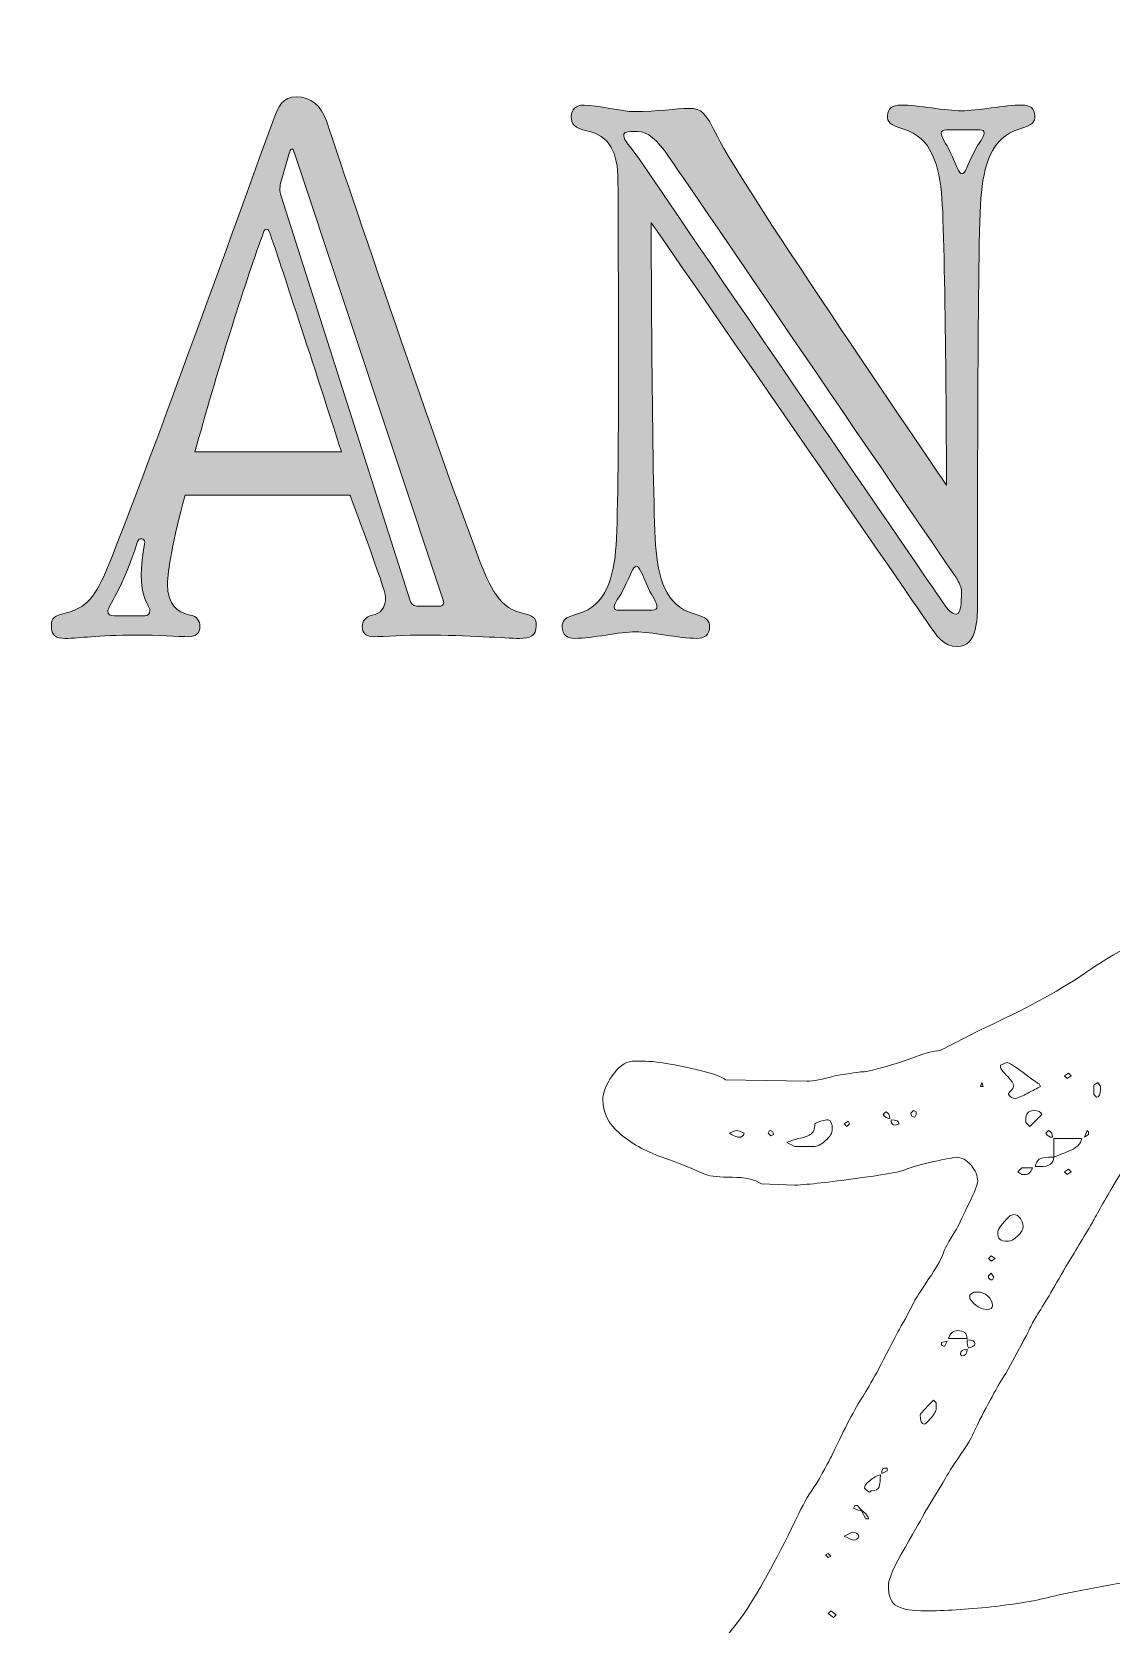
# Model space of a CAD drawing. Extents: x 68 to 882, y -1074 to 317.
# Drawn here: x 383.6 to 480.8, y -851.3 to -707.9 of the extents above; entities that cross this region are included whole.
import ezdxf

# ---------------------------------------------------------------- set-up
doc = ezdxf.new("R2010")
doc.units = 0
doc.header["$MEASUREMENT"] = 0
doc.layers.add('Layer 1', color=7, linetype='Continuous', lineweight=0)

# ---------------------------------------------------------------- blocks, each defined once
blk = doc.blocks.new('Block_2')
at = {"layer": 'Layer 1'}
for points, knots in [([(566.53, -795.47), (567.53, -796.63), (568.03, -797.69), (568.03, -798.65), (568.03, -800.18), (567.41, -801.28), (566.17, -801.96), (564.92, -802.64), (563.7, -803.12), (562.5, -803.4), (561.3, -803.68), (560.54, -803.86), (560.22, -803.94), (559.66, -804.1), (558.93, -804.32), (558.05, -804.6), (557.17, -804.88), (556.37, -805.02), (555.65, -805.02), (554.93, -805.5), (554.01, -805.94), (552.89, -806.34), (551.76, -806.75), (550.84, -807.11), (550.12, -807.43), (549.48, -807.75), (548.56, -808.17), (547.36, -808.69), (546.16, -809.21), (545.15, -809.75), (544.35, -810.31), (542.27, -811.59), (540.79, -812.67), (539.91, -813.55), (538.95, -814.52), (538.15, -815.12), (537.51, -815.36), (537.51, -815.36), (532.94, -819.92), (532.94, -819.92), (532.62, -820.73), (532.12, -821.45), (531.44, -822.09), (530.76, -822.73), (530.33, -823.13), (530.18, -823.29), (529.85, -823.61), (529.57, -824.03), (529.33, -824.55), (529.09, -825.07), (528.85, -825.49), (528.61, -825.81), (528.13, -826.61), (527.57, -827.42), (526.93, -828.22), (526.93, -828.22), (525.13, -830.74), (525.13, -830.74), (524.57, -831.62), (524.13, -832.42), (523.81, -833.14), (523.48, -833.86), (523.24, -834.34), (523.09, -834.58), (522.6, -835.79), (521.84, -837.19), (520.8, -838.79), (519.52, -840.71), (518.88, -842.24), (518.88, -843.36), (518.88, -843.76), (519.04, -844.04), (519.36, -844.2), (519.68, -844.36), (520.04, -844.46), (520.44, -844.5), (520.84, -844.54), (521.16, -844.6), (521.4, -844.68), (522.85, -845), (523.85, -845.16), (524.41, -845.16), (524.41, -845.16), (525.01, -845.16), (525.01, -845.16), (525.65, -845.16), (526.53, -845.24), (527.65, -845.4), (528.45, -845.56), (529.09, -846.16), (529.57, -847.2), (530.06, -848.24), (530.3, -849.24), (530.3, -850.21), (530.3, -851.09), (530.01, -852.05), (529.45, -853.09), (528.89, -854.13), (528.21, -854.65), (527.41, -854.65), (527.41, -854.65), (524.89, -854.77), (524.89, -854.77), (524.89, -854.77), (516.48, -854.77), (516.48, -854.77), (515.51, -854.77), (514.35, -855.15), (512.99, -855.91), (511.63, -856.68), (510.59, -857.46), (509.87, -858.26), (508.58, -859.86), (507.4, -861.7), (506.32, -863.78), (505.24, -865.87), (504.58, -867.15), (504.34, -867.63), (503.22, -870.03), (502.34, -871.8), (501.7, -872.92), (500.25, -875.4), (497.93, -879.77), (494.73, -886.02), (490.72, -893.71), (487.64, -899.32), (485.47, -902.84), (484.99, -903.56), (484.51, -904.46), (484.03, -905.54), (483.55, -906.62), (483.11, -907.53), (482.71, -908.25), (482.71, -908.25), (481.39, -910.89), (481.39, -910.89), (479.78, -914.18), (478.3, -916.82), (476.94, -918.82), (476.54, -919.38), (475.94, -919.94), (475.14, -920.5), (474.34, -921.06), (473.62, -921.35), (472.97, -921.35), (472.73, -921.35), (472.43, -921.26), (472.07, -921.1), (471.71, -920.94), (471.41, -920.82), (471.17, -920.74), (470.29, -920.5), (469.61, -920.2), (469.13, -919.84), (468.65, -919.48), (468.25, -918.9), (467.93, -918.1), (467.93, -918.1), (467.81, -916.54), (467.81, -916.54), (467.81, -915.1), (469.57, -911.33), (473.1, -905.24), (473.1, -905.24), (475.26, -901.52), (475.26, -901.52), (477.02, -897.99), (480.07, -892.22), (484.39, -884.21), (485.27, -882.61), (487.11, -879.15), (489.92, -873.82), (492.72, -868.49), (495.05, -863.83), (496.89, -859.82), (497.13, -859.34), (497.25, -858.86), (497.25, -858.38), (497.25, -857.66), (497.09, -857.02), (496.77, -856.45), (496.45, -855.9), (495.97, -855.61), (495.33, -855.61), (491.32, -855.69), (486.67, -856.26), (481.39, -857.3), (476.9, -858.1), (473.46, -858.58), (471.05, -858.74), (470.33, -858.82), (469.63, -858.94), (468.95, -859.1), (468.27, -859.26), (467.57, -859.38), (466.85, -859.46), (466.2, -859.54), (465.32, -859.86), (464.2, -860.42), (463.08, -860.98), (462.32, -861.34), (461.92, -861.5), (461.52, -861.66), (460.88, -861.94), (460, -862.34), (459.12, -862.74), (458.31, -862.98), (457.59, -863.06), (455.59, -864.11), (453.85, -865.13), (452.37, -866.13), (450.88, -867.13), (449.7, -868.27), (448.82, -869.55), (447.62, -871.32), (446.7, -872.92), (446.06, -874.36), (445.5, -875.56), (444.5, -877.28), (443.05, -879.53), (442.65, -880.17), (442.27, -880.89), (441.91, -881.69), (441.55, -882.49), (441.29, -883.05), (441.13, -883.37), (440.01, -885.78), (438.61, -888.3), (436.92, -890.94), (436.2, -892.07), (435.28, -893.83), (434.16, -896.23), (434.16, -896.23), (431.88, -900.56), (431.88, -900.56), (430.92, -902.16), (430.23, -903.36), (429.83, -904.16), (427.75, -908.17), (426.39, -910.65), (425.75, -911.61), (424.79, -913.13), (423.83, -914.98), (422.87, -917.14), (422.62, -917.62), (422.2, -918.44), (421.6, -919.6), (421, -920.76), (420.42, -921.74), (419.86, -922.55), (419.7, -922.79), (419.3, -923.55), (418.66, -924.83), (416.82, -928.68), (415.09, -931.84), (413.49, -934.32), (412.69, -935.6), (411.97, -937.05), (411.33, -938.65), (409.89, -941.53), (408.69, -943.58), (407.72, -944.78), (407.32, -945.26), (406.92, -945.56), (406.52, -945.68), (406.12, -945.8), (405.52, -945.86), (404.72, -945.86), (403.6, -945.86), (402.52, -945.6), (401.48, -945.08), (400.43, -944.56), (399.63, -943.86), (399.07, -942.98), (398.67, -942.33), (398.13, -941.63), (397.45, -940.87), (396.77, -940.11), (396.27, -939.53), (395.95, -939.13), (395.95, -939.13), (394.15, -937.09), (394.15, -937.09), (392.62, -935.24), (391.48, -933.3), (390.72, -931.26), (389.96, -929.22), (389.18, -926.47), (388.38, -923.03), (388.3, -922.71), (388.14, -922.27), (387.9, -921.71), (387.66, -921.14), (387.54, -920.62), (387.54, -920.14), (387.54, -920.14), (387.54, -909.33), (387.54, -909.33), (387.54, -908.85), (387.62, -908.41), (387.78, -908.01), (388.02, -907.45), (388.22, -906.61), (388.38, -905.48), (388.54, -904.36), (388.7, -903.56), (388.86, -903.08), (389.02, -902.6), (389.14, -902.12), (389.22, -901.64), (389.3, -901.16), (389.42, -900.68), (389.58, -900.2), (390.06, -898.59), (390.5, -897.39), (390.9, -896.59), (391.14, -895.95), (391.48, -895.13), (391.92, -894.13), (392.36, -893.13), (392.66, -892.35), (392.82, -891.78), (393.38, -891.14), (393.92, -890.34), (394.45, -889.38), (394.97, -888.42), (395.39, -887.66), (395.71, -887.1), (396.99, -885.26), (398.91, -882.73), (401.48, -879.53), (403.72, -876.72), (406.96, -873.96), (411.21, -871.24), (411.77, -870.84), (412.29, -870.44), (412.77, -870.03), (413.25, -869.63), (413.77, -869.23), (414.33, -868.83), (417.38, -866.67), (420.86, -864.75), (424.79, -863.06), (424.79, -863.06), (427.91, -861.62), (427.91, -861.62), (428.23, -861.46), (428.71, -861.3), (429.35, -861.14), (429.99, -860.98), (430.48, -860.82), (430.8, -860.66), (430.96, -860.58), (431.8, -860.18), (433.32, -859.46), (434.84, -858.74), (436, -858.42), (436.8, -858.5), (437.29, -858.18), (437.97, -857.88), (438.85, -857.6), (439.73, -857.32), (440.49, -857.02), (441.13, -856.69), (443.29, -855.57), (445.5, -853.45), (447.74, -850.33), (449.26, -848), (450.9, -845), (452.67, -841.31), (453.15, -840.27), (453.67, -839.39), (454.23, -838.67), (455.03, -837.23), (455.51, -836.35), (455.67, -836.03), (456.79, -833.62), (457.71, -831.86), (458.44, -830.74), (459.08, -829.78), (460.12, -827.85), (461.56, -824.97), (461.96, -824.33), (462.48, -823.37), (463.12, -822.09), (463.36, -821.69), (463.78, -821.05), (464.38, -820.16), (464.98, -819.28), (465.4, -818.56), (465.64, -818), (465.72, -817.6), (466.13, -816.84), (466.85, -815.72), (467.09, -815.24), (467.47, -814.46), (467.99, -813.37), (468.51, -812.29), (468.77, -811.63), (468.77, -811.39), (468.77, -810.91), (468.57, -810.43), (468.17, -809.95), (467.77, -809.47), (467.33, -809.23), (466.85, -809.23), (466.29, -809.31), (465.48, -809.47), (464.44, -809.71), (463.4, -809.95), (462.6, -810.19), (462.04, -810.43), (461.56, -810.59), (460.14, -810.83), (457.77, -811.15), (455.41, -811.47), (453.59, -811.67), (452.31, -811.75), (452.31, -811.75), (449.3, -811.63), (449.3, -811.63), (448.66, -811.23), (447.78, -811.03), (446.66, -811.03), (445.54, -811.03), (444.74, -810.95), (444.26, -810.79), (444.26, -810.79), (443.41, -810.43), (443.41, -810.43), (442.93, -810.19), (441.91, -809.79), (440.35, -809.23), (438.79, -808.67), (437.5, -807.95), (436.5, -807.07), (435.5, -806.19), (435, -805.18), (435, -804.06), (435, -803.42), (435.28, -802.7), (435.84, -801.9), (436.4, -801.1), (437, -800.66), (437.65, -800.58), (437.65, -800.58), (438.85, -800.58), (438.85, -800.58), (439.57, -800.58), (440.87, -800.78), (442.75, -801.18), (444.63, -801.58), (445.74, -801.94), (446.06, -802.26), (446.06, -802.26), (453.39, -802.38), (453.39, -802.38), (453.95, -802.38), (454.79, -802.22), (455.91, -801.9), (457.35, -801.66), (458.15, -801.54), (458.31, -801.54), (458.87, -801.54), (460.24, -801.18), (462.4, -800.46), (463.84, -799.9), (464.84, -799.62), (465.4, -799.62), (465.4, -799.62), (468.89, -797.81), (468.89, -797.81), (472.25, -796.29), (475.26, -794.69), (477.9, -793.01), (478.46, -792.61), (479.18, -792.13), (480.07, -791.56), (480.95, -791), (481.67, -790.6), (482.23, -790.36), (482.63, -790.28), (483.27, -790.24), (484.15, -790.24), (485.03, -790.24), (485.67, -790.28), (486.07, -790.36), (486.95, -790.6), (487.74, -791.26), (488.42, -792.35), (489.1, -793.43), (489.44, -794.45), (489.44, -795.41), (489.44, -796.13), (488.82, -797.71), (487.58, -800.16), (486.33, -802.6), (485.39, -804.22), (484.75, -805.02), (484.59, -805.18), (484.43, -805.42), (484.27, -805.74), (483.47, -807.51), (482.43, -809.43), (481.15, -811.51), (480.19, -813.12), (479.5, -814.32), (479.1, -815.12), (478.7, -815.76), (478.3, -816.42), (477.9, -817.1), (477.5, -817.78), (477.1, -818.44), (476.7, -819.08), (475.58, -821.09), (474.7, -822.57), (474.06, -823.53), (473.82, -823.93), (473.59, -824.35), (473.4, -824.79), (473.19, -825.23), (472.97, -825.65), (472.73, -826.05), (472.73, -826.05), (471.29, -828.7), (471.29, -828.7), (470.57, -829.82), (469.65, -831.5), (468.53, -833.74), (468.29, -834.39), (467.77, -835.27), (466.97, -836.39), (466.32, -837.35), (465.89, -838.07), (465.64, -838.55), (465.64, -838.55), (463.96, -841.31), (463.96, -841.31), (463.8, -841.63), (463.22, -842.66), (462.22, -844.38), (461.22, -846.1), (460.72, -847.24), (460.72, -847.8), (460.72, -848.76), (460.98, -849.39), (461.5, -849.67), (462.02, -849.95), (462.88, -850.09), (464.08, -850.09), (465.77, -850.09), (467.73, -849.97), (469.97, -849.73), (472.21, -849.48), (474.1, -849.17), (475.62, -848.76), (481.95, -847.32), (489.44, -846.4), (498.09, -846), (498.57, -845.92), (499.07, -845.84), (499.59, -845.76), (500.11, -845.68), (500.61, -845.56), (501.09, -845.4), (502.86, -845.16), (504.2, -844.82), (505.12, -844.38), (506.04, -843.94), (506.9, -843), (507.7, -841.55), (508.1, -840.75), (508.38, -840.09), (508.54, -839.57), (508.7, -839.05), (509.1, -838.35), (509.75, -837.47), (510.15, -836.91), (510.53, -836.27), (510.89, -835.55), (511.25, -834.82), (511.59, -834.26), (511.91, -833.86), (512.47, -833.22), (512.95, -832.42), (513.35, -831.46), (514.15, -830.02), (514.63, -829.22), (514.79, -829.06), (515.67, -827.94), (516.64, -826.37), (517.68, -824.37), (518.16, -823.41), (519.24, -821.81), (520.92, -819.56), (522.6, -817.32), (523.85, -815.8), (524.65, -815), (524.65, -815), (531.98, -807.67), (531.98, -807.67), (534.7, -804.94), (538.65, -802.28), (543.81, -799.68), (548.98, -797.07), (553.57, -795.33), (557.57, -794.45), (557.97, -794.37), (558.39, -794.23), (558.83, -794.03), (559.27, -793.83), (559.66, -793.73), (559.98, -793.73), (559.98, -793.73), (563.58, -793.73), (563.58, -793.73), (564.54, -793.73), (565.52, -794.31), (566.53, -795.47)], [0, 0, 0, 0, 1, 1, 1, 2, 2, 2, 3, 3, 3, 4, 4, 4, 5, 5, 5, 6, 6, 6, 7, 7, 7, 8, 8, 8, 9, 9, 9, 10, 10, 10, 11, 11, 11, 12, 12, 12, 13, 13, 13, 14, 14, 14, 15, 15, 15, 16, 16, 16, 17, 17, 17, 18, 18, 18, 19, 19, 19, 20, 20, 20, 21, 21, 21, 22, 22, 22, 23, 23, 23, 24, 24, 24, 25, 25, 25, 26, 26, 26, 27, 27, 27, 28, 28, 28, 29, 29, 29, 30, 30, 30, 31, 31, 31, 32, 32, 32, 33, 33, 33, 34, 34, 34, 35, 35, 35, 36, 36, 36, 37, 37, 37, 38, 38, 38, 39, 39, 39, 40, 40, 40, 41, 41, 41, 42, 42, 42, 43, 43, 43, 44, 44, 44, 45, 45, 45, 46, 46, 46, 47, 47, 47, 48, 48, 48, 49, 49, 49, 50, 50, 50, 51, 51, 51, 52, 52, 52, 53, 53, 53, 54, 54, 54, 55, 55, 55, 56, 56, 56, 57, 57, 57, 58, 58, 58, 59, 59, 59, 60, 60, 60, 61, 61, 61, 62, 62, 62, 63, 63, 63, 64, 64, 64, 65, 65, 65, 66, 66, 66, 67, 67, 67, 68, 68, 68, 69, 69, 69, 70, 70, 70, 71, 71, 71, 72, 72, 72, 73, 73, 73, 74, 74, 74, 75, 75, 75, 76, 76, 76, 77, 77, 77, 78, 78, 78, 79, 79, 79, 80, 80, 80, 81, 81, 81, 82, 82, 82, 83, 83, 83, 84, 84, 84, 85, 85, 85, 86, 86, 86, 87, 87, 87, 88, 88, 88, 89, 89, 89, 90, 90, 90, 91, 91, 91, 92, 92, 92, 93, 93, 93, 94, 94, 94, 95, 95, 95, 96, 96, 96, 97, 97, 97, 98, 98, 98, 99, 99, 99, 100, 100, 100, 101, 101, 101, 102, 102, 102, 103, 103, 103, 104, 104, 104, 105, 105, 105, 106, 106, 106, 107, 107, 107, 108, 108, 108, 109, 109, 109, 110, 110, 110, 111, 111, 111, 112, 112, 112, 113, 113, 113, 114, 114, 114, 115, 115, 115, 116, 116, 116, 117, 117, 117, 118, 118, 118, 119, 119, 119, 120, 120, 120, 121, 121, 121, 122, 122, 122, 123, 123, 123, 124, 124, 124, 125, 125, 125, 126, 126, 126, 127, 127, 127, 128, 128, 128, 129, 129, 129, 130, 130, 130, 131, 131, 131, 132, 132, 132, 133, 133, 133, 134, 134, 134, 135, 135, 135, 136, 136, 136, 137, 137, 137, 138, 138, 138, 139, 139, 139, 140, 140, 140, 141, 141, 141, 142, 142, 142, 143, 143, 143, 144, 144, 144, 145, 145, 145, 146, 146, 146, 147, 147, 147, 148, 148, 148, 149, 149, 149, 150, 150, 150, 151, 151, 151, 152, 152, 152, 153, 153, 153, 154, 154, 154, 155, 155, 155, 156, 156, 156, 157, 157, 157, 158, 158, 158, 159, 159, 159, 160, 160, 160, 161, 161, 161, 162, 162, 162, 163, 163, 163, 164, 164, 164, 165, 165, 165, 166, 166, 166, 167, 167, 167, 168, 168, 168, 169, 169, 169, 170, 170, 170, 171, 171, 171, 172, 172, 172, 173, 173, 173, 174, 174, 174, 175, 175, 175, 176, 176, 176, 177, 177, 177, 178, 178, 178, 179, 179, 179, 180, 180, 180, 181, 181, 181, 182, 182, 182, 183, 183, 183, 184, 184, 184, 185, 185, 185, 186, 186, 186, 187, 187, 187, 188, 188, 188, 189, 189, 189, 190, 190, 190, 191, 191, 191, 192, 192, 192, 193, 193, 193, 194, 194, 194, 195, 195, 195, 196, 196, 196, 197, 197, 197, 198, 198, 198, 199, 199, 199, 200, 200, 200, 201, 201, 201, 202, 202, 202, 203, 203, 203, 204, 204, 204, 205, 205, 205, 206, 206, 206, 206]), ([(470.81, -801.18), (470.89, -801.34), (471.11, -801.6), (471.47, -801.96), (471.83, -802.32), (472.01, -802.58), (472.01, -802.74), (472.01, -802.9), (471.93, -803.06), (471.77, -803.22), (471.61, -803.38), (471.53, -803.5), (471.53, -803.58), (471.69, -803.82), (471.89, -803.94), (472.13, -803.94), (472.45, -803.86), (472.83, -803.7), (473.28, -803.46), (473.72, -803.22), (474.1, -803.02), (474.42, -802.86), (474.42, -802.86), (474.3, -802.62), (474.3, -802.62), (474.14, -802.54), (473.65, -802.2), (472.85, -801.6), (472.05, -801), (471.57, -800.7), (471.41, -800.7), (471.33, -800.7), (471.13, -800.78), (470.81, -800.94), (470.81, -800.94), (470.81, -801.18), (470.81, -801.18)], [0, 0, 0, 0, 1, 1, 1, 2, 2, 2, 3, 3, 3, 4, 4, 4, 5, 5, 5, 6, 6, 6, 7, 7, 7, 8, 8, 8, 9, 9, 9, 10, 10, 10, 11, 11, 11, 12, 12, 12, 12]), ([(476.58, -801.9), (476.58, -801.9), (476.82, -802.14), (476.82, -802.14), (476.82, -802.14), (477.18, -801.9), (477.18, -801.9), (477.18, -801.9), (476.94, -801.66), (476.94, -801.66), (476.94, -801.66), (476.58, -801.9), (476.58, -801.9)], [0, 0, 0, 0, 1, 1, 1, 2, 2, 2, 3, 3, 3, 4, 4, 4, 4]), ([(469.01, -802.86), (469.01, -802.86), (469.25, -802.86), (469.25, -802.86), (469.25, -802.86), (469.13, -802.5), (469.13, -802.5), (469.13, -802.5), (469.01, -802.86), (469.01, -802.86)], [0, 0, 0, 0, 1, 1, 1, 2, 2, 2, 3, 3, 3, 3]), ([(479.22, -803.58), (479.22, -803.58), (479.46, -803.82), (479.46, -803.82), (479.7, -803.82), (479.82, -803.58), (479.82, -803.1), (479.82, -803.1), (479.82, -802.86), (479.82, -802.86), (479.82, -802.86), (479.58, -802.5), (479.58, -802.5), (479.58, -802.5), (479.22, -802.74), (479.22, -802.74), (479.22, -802.74), (479.22, -803.58), (479.22, -803.58)], [0, 0, 0, 0, 1, 1, 1, 2, 2, 2, 3, 3, 3, 4, 4, 4, 5, 5, 5, 6, 6, 6, 6]), ([(455.07, -807.73), (455.47, -807.37), (455.67, -807.03), (455.67, -806.71), (455.67, -806.22), (455.55, -805.94), (455.31, -805.86), (455.15, -805.86), (454.93, -805.91), (454.65, -805.98), (454.37, -806.06), (454.19, -806.15), (454.11, -806.22), (454.11, -806.71), (453.97, -807.03), (453.69, -807.19), (453.41, -807.35), (453.07, -807.47), (452.67, -807.55), (452.27, -807.63), (451.9, -807.75), (451.59, -807.91), (451.59, -807.91), (452.31, -808.27), (452.31, -808.27), (452.31, -808.27), (453.99, -808.27), (453.99, -808.27), (454.31, -808.27), (454.67, -808.09), (455.07, -807.73)], [0, 0, 0, 0, 1, 1, 1, 2, 2, 2, 3, 3, 3, 4, 4, 4, 5, 5, 5, 6, 6, 6, 7, 7, 7, 8, 8, 8, 9, 9, 9, 10, 10, 10, 10]), ([(457.23, -806.22), (457.23, -806.22), (457.11, -805.98), (457.11, -805.98), (457.11, -805.98), (456.75, -806.22), (456.75, -806.22), (456.75, -806.22), (456.99, -806.46), (456.99, -806.46), (456.99, -806.46), (457.23, -806.22), (457.23, -806.22)], [0, 0, 0, 0, 1, 1, 1, 2, 2, 2, 3, 3, 3, 4, 4, 4, 4]), ([(460.84, -805.74), (460.84, -805.42), (460.72, -805.22), (460.48, -805.14), (460.48, -805.14), (460.24, -805.38), (460.24, -805.38), (460.4, -805.62), (460.6, -805.74), (460.84, -805.74)], [0, 0, 0, 0, 1, 1, 1, 2, 2, 2, 3, 3, 3, 3]), ([(461.68, -806.22), (461.68, -805.98), (461.44, -805.86), (460.96, -805.86), (460.96, -806.19), (461.08, -806.34), (461.32, -806.34), (461.32, -806.34), (461.68, -806.22), (461.68, -806.22)], [0, 0, 0, 0, 1, 1, 1, 2, 2, 2, 3, 3, 3, 3]), ([(463.24, -805.14), (463.24, -805.14), (463, -805.02), (463, -805.02), (463, -805.02), (462.76, -805.26), (462.76, -805.26), (462.76, -805.5), (462.88, -805.62), (463.12, -805.62), (463.12, -805.62), (463.24, -805.38), (463.24, -805.38), (463.24, -805.38), (463.24, -805.14), (463.24, -805.14)], [0, 0, 0, 0, 1, 1, 1, 2, 2, 2, 3, 3, 3, 4, 4, 4, 5, 5, 5, 5]), ([(474.54, -805.38), (474.46, -805.14), (474.22, -805.02), (473.82, -805.02), (473.34, -805.02), (473.1, -805.3), (473.1, -805.86), (473.1, -805.86), (473.1, -806.1), (473.1, -806.1), (473.1, -806.1), (473.46, -806.46), (473.46, -806.46), (473.46, -806.46), (474.54, -805.38), (474.54, -805.38)], [0, 0, 0, 0, 1, 1, 1, 2, 2, 2, 3, 3, 3, 4, 4, 4, 5, 5, 5, 5]), ([(447.74, -807.07), (447.42, -806.91), (447.18, -806.83), (447.02, -806.83), (446.94, -806.83), (446.74, -806.91), (446.42, -807.07), (446.5, -807.15), (446.64, -807.23), (446.84, -807.31), (447.04, -807.39), (447.18, -807.43), (447.26, -807.43), (447.5, -807.43), (447.66, -807.31), (447.74, -807.07)], [0, 0, 0, 0, 1, 1, 1, 2, 2, 2, 3, 3, 3, 4, 4, 4, 5, 5, 5, 5]), ([(450.38, -807.19), (450.38, -806.95), (450.26, -806.83), (450.02, -806.83), (450.02, -806.83), (449.9, -807.07), (449.9, -807.07), (449.9, -807.07), (450.14, -807.31), (450.14, -807.31), (450.14, -807.31), (450.38, -807.19), (450.38, -807.19)], [0, 0, 0, 0, 1, 1, 1, 2, 2, 2, 3, 3, 3, 4, 4, 4, 4]), ([(474.9, -807.07), (475.06, -807.31), (475.26, -807.43), (475.5, -807.43), (475.5, -807.11), (475.38, -806.91), (475.14, -806.83), (475.14, -806.83), (474.9, -807.07), (474.9, -807.07)], [0, 0, 0, 0, 1, 1, 1, 2, 2, 2, 3, 3, 3, 3]), ([(478.62, -806.83), (478.62, -806.83), (478.38, -807.43), (478.38, -807.43), (478.38, -807.43), (478.74, -807.19), (478.74, -807.19), (478.74, -807.19), (478.74, -806.95), (478.74, -806.95), (478.74, -806.95), (478.62, -806.83), (478.62, -806.83)], [0, 0, 0, 0, 1, 1, 1, 2, 2, 2, 3, 3, 3, 4, 4, 4, 4]), ([(475.62, -807.55), (475.62, -807.55), (475.62, -809.23), (475.62, -809.23), (475.62, -809.23), (475.14, -809.23), (475.14, -809.23), (474.74, -809.23), (474.46, -809.29), (474.3, -809.41), (474.14, -809.53), (474.02, -809.75), (473.94, -810.07), (473.94, -810.07), (474.42, -810.07), (474.42, -810.07), (475.22, -810.07), (475.62, -809.79), (475.62, -809.23), (475.78, -809.15), (476.22, -808.97), (476.94, -808.69), (477.66, -808.41), (478.06, -808.03), (478.14, -807.55), (478.14, -807.55), (475.62, -807.55), (475.62, -807.55)], [0, 0, 0, 0, 1, 1, 1, 2, 2, 2, 3, 3, 3, 4, 4, 4, 5, 5, 5, 6, 6, 6, 7, 7, 7, 8, 8, 8, 9, 9, 9, 9]), ([(473.7, -810.19), (473.7, -810.19), (472.73, -810.19), (472.73, -810.19), (472.73, -810.19), (472.37, -810.55), (472.37, -810.55), (472.37, -810.55), (472.73, -810.79), (472.73, -810.79), (472.73, -810.79), (473.1, -810.79), (473.1, -810.79), (473.34, -810.79), (473.53, -810.59), (473.7, -810.19)], [0, 0, 0, 0, 1, 1, 1, 2, 2, 2, 3, 3, 3, 4, 4, 4, 5, 5, 5, 5]), ([(477.18, -810.55), (477.18, -810.55), (476.94, -810.31), (476.94, -810.31), (476.94, -810.31), (476.58, -810.55), (476.58, -810.55), (476.58, -810.55), (476.82, -810.79), (476.82, -810.79), (476.82, -810.79), (477.18, -810.55), (477.18, -810.55)], [0, 0, 0, 0, 1, 1, 1, 2, 2, 2, 3, 3, 3, 4, 4, 4, 4]), ([(470.57, -815.96), (470.57, -816.28), (470.63, -816.5), (470.75, -816.62), (470.87, -816.74), (471.13, -816.8), (471.53, -816.8), (471.77, -816.8), (472.05, -816.64), (472.37, -816.32), (472.69, -816), (472.85, -815.72), (472.85, -815.48), (472.85, -815.24), (472.77, -815), (472.61, -814.76), (472.45, -814.52), (472.25, -814.4), (472.01, -814.4), (472.01, -814.4), (471.65, -814.52), (471.65, -814.52), (470.93, -815.24), (470.57, -815.72), (470.57, -815.96)], [0, 0, 0, 0, 1, 1, 1, 2, 2, 2, 3, 3, 3, 4, 4, 4, 5, 5, 5, 6, 6, 6, 7, 7, 7, 8, 8, 8, 8]), ([(469.73, -818.36), (469.73, -818.36), (469.97, -818.6), (469.97, -818.6), (469.97, -818.6), (470.33, -818.36), (470.33, -818.36), (470.33, -818.36), (469.97, -818.12), (469.97, -818.12), (469.97, -818.12), (469.73, -818.36), (469.73, -818.36)], [0, 0, 0, 0, 1, 1, 1, 2, 2, 2, 3, 3, 3, 4, 4, 4, 4]), ([(469.73, -819.92), (469.73, -820.16), (469.85, -820.28), (470.09, -820.28), (470.09, -820.28), (470.21, -820.04), (470.21, -820.04), (470.21, -820.04), (469.97, -819.68), (469.97, -819.68), (469.97, -819.68), (469.73, -819.92), (469.73, -819.92)], [0, 0, 0, 0, 1, 1, 1, 2, 2, 2, 3, 3, 3, 4, 4, 4, 4]), ([(468.05, -821.97), (468.53, -822.61), (469.05, -822.93), (469.61, -822.93), (469.93, -822.93), (470.09, -822.81), (470.09, -822.57), (470.09, -822.25), (469.95, -821.97), (469.67, -821.73), (469.39, -821.49), (469.09, -821.37), (468.77, -821.37), (468.77, -821.37), (468.41, -821.37), (468.41, -821.37), (468.41, -821.37), (468.05, -821.61), (468.05, -821.61), (468.05, -821.61), (468.05, -821.97), (468.05, -821.97)], [0, 0, 0, 0, 1, 1, 1, 2, 2, 2, 3, 3, 3, 4, 4, 4, 5, 5, 5, 6, 6, 6, 7, 7, 7, 7]), ([(465.52, -826.17), (465.52, -826.17), (465.77, -826.29), (465.77, -826.29), (465.77, -826.29), (466.01, -825.81), (466.01, -825.81), (466.01, -825.81), (465.52, -825.93), (465.52, -825.93), (465.52, -825.93), (465.52, -826.17), (465.52, -826.17)], [0, 0, 0, 0, 1, 1, 1, 2, 2, 2, 3, 3, 3, 4, 4, 4, 4]), ([(466.13, -825.57), (466.13, -825.57), (467.81, -825.57), (467.81, -825.57), (467.81, -825.09), (467.53, -824.85), (466.97, -824.85), (466.57, -824.85), (466.29, -825.09), (466.13, -825.57)], [0, 0, 0, 0, 1, 1, 1, 2, 2, 2, 3, 3, 3, 3]), ([(468.29, -826.29), (468.45, -826.21), (468.53, -826.13), (468.53, -826.05), (468.53, -825.81), (468.29, -825.69), (467.81, -825.69), (467.81, -826.01), (467.85, -826.25), (467.93, -826.41), (468.01, -826.41), (468.13, -826.37), (468.29, -826.29)], [0, 0, 0, 0, 1, 1, 1, 2, 2, 2, 3, 3, 3, 4, 4, 4, 4]), ([(467.81, -826.53), (467.41, -826.53), (467.21, -826.69), (467.21, -827.01), (467.21, -827.01), (467.33, -827.13), (467.33, -827.13), (467.65, -827.13), (467.81, -826.93), (467.81, -826.53)], [0, 0, 0, 0, 1, 1, 1, 2, 2, 2, 3, 3, 3, 3]), ([(463.6, -832.42), (463.6, -832.98), (463.72, -833.26), (463.96, -833.26), (464.04, -833.26), (464.22, -833.1), (464.5, -832.78), (464.78, -832.46), (464.96, -832.18), (465.04, -831.94), (465.04, -831.94), (465.04, -831.34), (465.04, -831.34), (465.04, -831.34), (464.8, -831.1), (464.8, -831.1), (464, -831.9), (463.6, -832.34), (463.6, -832.42)], [0, 0, 0, 0, 1, 1, 1, 2, 2, 2, 3, 3, 3, 4, 4, 4, 5, 5, 5, 6, 6, 6, 6]), ([(460.12, -837.71), (460.12, -837.71), (460.6, -837.47), (460.6, -837.47), (460.6, -837.47), (460.6, -837.23), (460.6, -837.23), (460.6, -837.23), (460.36, -837.23), (460.36, -837.23), (460.2, -837.23), (460.12, -837.39), (460.12, -837.71)], [0, 0, 0, 0, 1, 1, 1, 2, 2, 2, 3, 3, 3, 4, 4, 4, 4]), ([(459.04, -838.37), (458.71, -838.65), (458.56, -838.87), (458.56, -839.03), (458.8, -839.27), (458.96, -839.39), (459.04, -839.39), (459.04, -839.39), (459.16, -839.27), (459.16, -839.27), (459.56, -839.27), (459.8, -839.15), (459.88, -838.91), (459.96, -838.67), (460, -838.31), (460, -837.83), (459.68, -837.91), (459.36, -838.09), (459.04, -838.37)], [0, 0, 0, 0, 1, 1, 1, 2, 2, 2, 3, 3, 3, 4, 4, 4, 5, 5, 5, 6, 6, 6, 6]), ([(457.59, -840.83), (457.91, -840.99), (458.15, -841.07), (458.31, -841.07), (458.31, -841.07), (458.68, -841.79), (458.68, -841.79), (458.68, -841.79), (458.92, -841.79), (458.92, -841.79), (458.92, -841.63), (458.78, -841.43), (458.5, -841.19), (458.21, -840.95), (458.03, -840.75), (457.95, -840.59), (457.95, -840.59), (457.71, -840.59), (457.71, -840.59), (457.71, -840.59), (457.59, -840.83), (457.59, -840.83)], [0, 0, 0, 0, 1, 1, 1, 2, 2, 2, 3, 3, 3, 4, 4, 4, 5, 5, 5, 6, 6, 6, 7, 7, 7, 7]), ([(456.75, -843.36), (457.23, -843.6), (457.51, -843.72), (457.59, -843.72), (457.83, -843.72), (457.99, -843.6), (458.07, -843.36), (457.99, -843.12), (457.79, -843), (457.47, -843), (457.47, -843), (456.75, -843.36), (456.75, -843.36)], [0, 0, 0, 0, 1, 1, 1, 2, 2, 2, 3, 3, 3, 4, 4, 4, 4]), ([(455.07, -845.04), (455.07, -845.04), (455.31, -845.28), (455.31, -845.28), (455.31, -845.28), (455.55, -845.16), (455.55, -845.16), (455.55, -845.16), (455.31, -844.92), (455.31, -844.92), (455.31, -844.92), (455.07, -845.04), (455.07, -845.04)], [0, 0, 0, 0, 1, 1, 1, 2, 2, 2, 3, 3, 3, 4, 4, 4, 4]), ([(455.55, -850.09), (455.55, -850.09), (455.31, -850.33), (455.31, -850.33), (455.31, -850.33), (455.79, -850.69), (455.79, -850.69), (455.79, -850.69), (456.03, -850.45), (456.03, -850.45), (456.03, -850.45), (455.55, -850.09), (455.55, -850.09)], [0, 0, 0, 0, 1, 1, 1, 2, 2, 2, 3, 3, 3, 4, 4, 4, 4])]:
    blk.add_open_spline(points, degree=3, knots=knots, dxfattribs=at)
blk = doc.blocks.new('Block_1')
at = {"layer": 'Layer 1'}
blk.add_blockref('Block_2', (0, 0), dxfattribs=at)
blk = doc.blocks.new('Block_8')
at = {"layer": 'Layer 1', "true_color": 0x000000, "transparency": 33554687}
h = blk.add_hatch(color=18, dxfattribs=at)
h.dxf.hatch_style = 2
edge = h.paths.add_edge_path()
edge.add_spline(control_points=[(420.41, -759.58), (420.59, -759.58), (420.76, -759.35), (420.65, -759.13), (420.65, -759.13), (407.2, -718.7), (407.2, -718.7), (407.2, -718.7), (407.14, -718.4), (407.03, -718.4), (406.85, -718.4), (406.79, -718.7), (406.79, -718.7), (406.79, -718.7), (406.03, -721.31), (406.03, -721.31), (405.91, -721.83), (405.86, -722.13), (406.03, -722.65), (406.03, -722.65), (417.67, -759.2), (417.67, -759.2), (417.67, -759.2), (417.84, -759.58), (418.25, -759.58), (418.25, -759.58), (420.41, -759.58), (420.41, -759.58)], knot_values=[0, 0, 0, 0, 1, 1, 1, 2, 2, 2, 3, 3, 3, 4, 4, 4, 5, 5, 5, 6, 6, 6, 7, 7, 7, 8, 8, 8, 9, 9, 9, 9], degree=3, periodic=0)
edge = h.paths.add_edge_path()
edge.add_spline(control_points=[(398.26, -745.7), (398.26, -745.7), (411.47, -745.7), (411.47, -745.7), (408.72, -737.12), (405.51, -727.35), (405.1, -726.23), (404.98, -725.79), (404.92, -725.64), (404.69, -725.64), (404.51, -725.64), (404.45, -725.86), (404.34, -726.23), (402.7, -730.63), (400.19, -738.77), (398.26, -745.7)], knot_values=[0, 0, 0, 0, 1, 1, 1, 2, 2, 2, 3, 3, 3, 4, 4, 4, 5, 5, 5, 5], degree=3, periodic=0)
edge = h.paths.add_edge_path()
edge.add_spline(control_points=[(393.11, -753.76), (391.71, -758.09), (390.42, -759.65), (390.42, -760.03), (390.42, -760.32), (390.6, -760.47), (391.01, -760.47), (391.01, -760.47), (393.75, -760.47), (393.75, -760.47), (393.99, -760.47), (394.22, -760.32), (394.22, -759.95), (394.22, -759.43), (392.82, -758.68), (393.75, -753.83), (393.75, -753.46), (393.23, -753.39), (393.11, -753.76)], knot_values=[0, 0, 0, 0, 1, 1, 1, 2, 2, 2, 3, 3, 3, 4, 4, 4, 5, 5, 5, 6, 6, 6, 6], degree=3, periodic=0)
edge = h.paths.add_edge_path()
edge.add_spline(control_points=[(410.12, -715.86), (411.12, -719), (419.83, -744.73), (423.63, -754.73), (424.62, -757.41), (425.5, -759.65), (427.55, -760.17), (428.83, -760.47), (429.01, -760.62), (429.01, -761.37), (429.01, -762.26), (428.48, -762.49), (427.49, -762.49), (426.26, -762.49), (422.87, -762.19), (418.95, -762.19), (417.26, -762.19), (415.33, -762.34), (414.33, -762.34), (413.63, -762.34), (413.34, -761.96), (413.34, -761.44), (413.34, -760.92), (413.63, -760.55), (414.22, -760.4), (414.98, -760.25), (415.44, -759.8), (415.44, -758.76), (415.44, -758.09), (412.23, -749.58), (412.23, -749.58), (412.23, -749.58), (397.38, -749.58), (397.38, -749.58), (396.27, -753.68), (395.8, -756.37), (395.8, -757.64), (395.8, -759.35), (396.62, -760.17), (397.85, -760.4), (398.43, -760.47), (398.72, -760.92), (398.72, -761.44), (398.72, -761.96), (398.37, -762.34), (397.73, -762.34), (396.74, -762.34), (394.81, -762.19), (393.11, -762.19), (389.19, -762.19), (388.08, -762.49), (386.56, -762.49), (385.8, -762.49), (385.34, -762.26), (385.34, -761.37), (385.34, -760.62), (385.51, -760.47), (386.8, -760.17), (388.78, -759.65), (389.54, -758.23), (390.6, -755.62), (392.64, -750.63), (398.66, -734.29), (405.27, -715.94), (405.8, -714.52), (406.15, -713.7), (407.43, -713.7), (408.66, -713.7), (409.66, -714.52), (410.12, -715.86)], knot_values=[0, 0, 0, 0, 1, 1, 1, 2, 2, 2, 3, 3, 3, 4, 4, 4, 5, 5, 5, 6, 6, 6, 7, 7, 7, 8, 8, 8, 9, 9, 9, 10, 10, 10, 11, 11, 11, 12, 12, 12, 13, 13, 13, 14, 14, 14, 15, 15, 15, 16, 16, 16, 17, 17, 17, 18, 18, 18, 19, 19, 19, 20, 20, 20, 21, 21, 21, 22, 22, 22, 23, 23, 23, 23], degree=3, periodic=0)
h = blk.add_hatch(color=18, dxfattribs=at)
h.dxf.hatch_style = 2
edge = h.paths.add_edge_path()
edge.add_spline(control_points=[(466.25, -718.62), (466.95, -720.04), (467.07, -720.64), (467.36, -720.64), (467.65, -720.64), (467.83, -719.89), (468.47, -718.62), (468.82, -717.88), (469.35, -717.36), (469.35, -716.98), (469.35, -716.76), (469.23, -716.69), (468.94, -716.69), (468.94, -716.69), (465.96, -716.69), (465.96, -716.69), (465.61, -716.69), (465.49, -716.83), (465.49, -716.98), (465.49, -717.36), (465.96, -717.95), (466.25, -718.62)], knot_values=[0, 0, 0, 0, 1, 1, 1, 2, 2, 2, 3, 3, 3, 4, 4, 4, 5, 5, 5, 6, 6, 6, 7, 7, 7, 7], degree=3, periodic=0)
edge = h.paths.add_edge_path()
edge.add_spline(control_points=[(438.13, -719.07), (439.59, -721.31), (464.32, -757.34), (465.14, -758.53), (465.9, -759.65), (466.31, -760.32), (466.83, -760.32), (467.36, -760.32), (467.3, -758.53), (467.3, -758.16), (467.3, -757.79), (466.89, -757.12), (466.89, -757.12), (466.89, -757.12), (441.81, -720.34), (440.93, -719.07), (439.88, -717.58), (439.06, -716.83), (438.13, -716.83), (437.13, -716.83), (436.9, -716.83), (436.9, -717.21), (436.9, -717.58), (437.48, -718.25), (438.13, -719.07)], knot_values=[0, 0, 0, 0, 1, 1, 1, 2, 2, 2, 3, 3, 3, 4, 4, 4, 5, 5, 5, 6, 6, 6, 7, 7, 7, 8, 8, 8, 8], degree=3, periodic=0)
edge = h.paths.add_edge_path()
edge.add_spline(control_points=[(439.12, -758.01), (438.48, -756.59), (438.3, -756), (438.01, -756), (437.72, -756), (437.54, -756.67), (436.9, -758.01), (436.55, -758.76), (436.02, -759.28), (436.02, -759.65), (436.02, -759.88), (436.14, -759.95), (436.49, -759.95), (436.49, -759.95), (439.41, -759.95), (439.41, -759.95), (439.76, -759.95), (439.88, -759.8), (439.88, -759.65), (439.88, -759.28), (439.47, -758.68), (439.12, -758.01)], knot_values=[0, 0, 0, 0, 1, 1, 1, 2, 2, 2, 3, 3, 3, 4, 4, 4, 5, 5, 5, 6, 6, 6, 7, 7, 7, 7], degree=3, periodic=0)
edge = h.paths.add_edge_path()
edge.add_spline(control_points=[(465.55, -722.88), (465.31, -719.89), (464.61, -717.36), (462.1, -716.61), (460.81, -716.24), (460.64, -715.94), (460.64, -715.42), (460.64, -714.75), (461.1, -714.45), (461.86, -714.45), (463.33, -714.45), (465.96, -714.97), (467.3, -714.97), (468.65, -714.97), (471.28, -714.45), (472.74, -714.45), (473.5, -714.45), (473.91, -714.75), (473.91, -715.42), (473.91, -715.94), (473.79, -716.24), (472.5, -716.61), (469.99, -717.36), (469.29, -719.89), (469.05, -722.88), (468.7, -728.4), (468.76, -755.77), (468.76, -759.13), (468.76, -760.55), (468.76, -763.23), (466.95, -763.23), (465.66, -763.23), (465.08, -762.26), (464.26, -761.07), (462.97, -759.2), (439.36, -725.04), (439.36, -725.04), (439.36, -725.04), (439.41, -748.54), (439.76, -754.06), (439.94, -756.97), (440.7, -759.58), (443.15, -760.25), (444.44, -760.62), (444.62, -760.92), (444.62, -761.44), (444.62, -762.19), (444.15, -762.49), (443.45, -762.49), (441.93, -762.49), (439.3, -761.89), (437.95, -761.89), (436.61, -761.89), (434.03, -762.49), (432.51, -762.49), (431.81, -762.49), (431.34, -762.19), (431.34, -761.44), (431.34, -760.92), (431.52, -760.62), (432.81, -760.25), (435.26, -759.58), (436.02, -756.97), (436.2, -754.06), (436.55, -748.54), (436.37, -723.77), (436.37, -721.24), (436.37, -718.7), (435.61, -717.21), (433.57, -716.76), (432.46, -716.54), (432.16, -716.16), (432.16, -715.49), (432.16, -714.82), (432.57, -714.45), (433.33, -714.45), (434.5, -714.45), (436.78, -715.04), (437.83, -715.04), (440, -715.04), (441.58, -714.75), (442.75, -714.75), (443.91, -714.75), (444.27, -715.12), (445.32, -717.28), (447.48, -721.68), (465.96, -748.69), (465.96, -748.69), (465.96, -748.69), (465.9, -728.4), (465.55, -722.88)], knot_values=[0, 0, 0, 0, 1, 1, 1, 2, 2, 2, 3, 3, 3, 4, 4, 4, 5, 5, 5, 6, 6, 6, 7, 7, 7, 8, 8, 8, 9, 9, 9, 10, 10, 10, 11, 11, 11, 12, 12, 12, 13, 13, 13, 14, 14, 14, 15, 15, 15, 16, 16, 16, 17, 17, 17, 18, 18, 18, 19, 19, 19, 20, 20, 20, 21, 21, 21, 22, 22, 22, 23, 23, 23, 24, 24, 24, 25, 25, 25, 26, 26, 26, 27, 27, 27, 28, 28, 28, 29, 29, 29, 30, 30, 30, 30], degree=3, periodic=0)
at = {"layer": 'Layer 1'}
for points, knots in [([(410.12, -715.86), (411.12, -719), (419.83, -744.73), (423.63, -754.73), (424.62, -757.41), (425.5, -759.65), (427.55, -760.17), (428.83, -760.47), (429.01, -760.62), (429.01, -761.37), (429.01, -762.26), (428.48, -762.49), (427.49, -762.49), (426.26, -762.49), (422.87, -762.19), (418.95, -762.19), (417.26, -762.19), (415.33, -762.34), (414.33, -762.34), (413.63, -762.34), (413.34, -761.96), (413.34, -761.44), (413.34, -760.92), (413.63, -760.55), (414.22, -760.4), (414.98, -760.25), (415.44, -759.8), (415.44, -758.76), (415.44, -758.09), (412.23, -749.58), (412.23, -749.58), (412.23, -749.58), (397.38, -749.58), (397.38, -749.58), (396.27, -753.68), (395.8, -756.37), (395.8, -757.64), (395.8, -759.35), (396.62, -760.17), (397.85, -760.4), (398.43, -760.47), (398.72, -760.92), (398.72, -761.44), (398.72, -761.96), (398.37, -762.34), (397.73, -762.34), (396.74, -762.34), (394.81, -762.19), (393.11, -762.19), (389.19, -762.19), (388.08, -762.49), (386.56, -762.49), (385.8, -762.49), (385.34, -762.26), (385.34, -761.37), (385.34, -760.62), (385.51, -760.47), (386.8, -760.17), (388.78, -759.65), (389.54, -758.23), (390.6, -755.62), (392.64, -750.63), (398.66, -734.29), (405.27, -715.94), (405.8, -714.52), (406.15, -713.7), (407.43, -713.7), (408.66, -713.7), (409.66, -714.52), (410.12, -715.86)], [0, 0, 0, 0, 1, 1, 1, 2, 2, 2, 3, 3, 3, 4, 4, 4, 5, 5, 5, 6, 6, 6, 7, 7, 7, 8, 8, 8, 9, 9, 9, 10, 10, 10, 11, 11, 11, 12, 12, 12, 13, 13, 13, 14, 14, 14, 15, 15, 15, 16, 16, 16, 17, 17, 17, 18, 18, 18, 19, 19, 19, 20, 20, 20, 21, 21, 21, 22, 22, 22, 23, 23, 23, 23]), ([(465.55, -722.88), (465.31, -719.89), (464.61, -717.36), (462.1, -716.61), (460.81, -716.24), (460.64, -715.94), (460.64, -715.42), (460.64, -714.75), (461.1, -714.45), (461.86, -714.45), (463.33, -714.45), (465.96, -714.97), (467.3, -714.97), (468.65, -714.97), (471.28, -714.45), (472.74, -714.45), (473.5, -714.45), (473.91, -714.75), (473.91, -715.42), (473.91, -715.94), (473.79, -716.24), (472.5, -716.61), (469.99, -717.36), (469.29, -719.89), (469.05, -722.88), (468.7, -728.4), (468.76, -755.77), (468.76, -759.13), (468.76, -760.55), (468.76, -763.23), (466.95, -763.23), (465.66, -763.23), (465.08, -762.26), (464.26, -761.07), (462.97, -759.2), (439.36, -725.04), (439.36, -725.04), (439.36, -725.04), (439.41, -748.54), (439.76, -754.06), (439.94, -756.97), (440.7, -759.58), (443.15, -760.25), (444.44, -760.62), (444.62, -760.92), (444.62, -761.44), (444.62, -762.19), (444.15, -762.49), (443.45, -762.49), (441.93, -762.49), (439.3, -761.89), (437.95, -761.89), (436.61, -761.89), (434.03, -762.49), (432.51, -762.49), (431.81, -762.49), (431.34, -762.19), (431.34, -761.44), (431.34, -760.92), (431.52, -760.62), (432.81, -760.25), (435.26, -759.58), (436.02, -756.97), (436.2, -754.06), (436.55, -748.54), (436.37, -723.77), (436.37, -721.24), (436.37, -718.7), (435.61, -717.21), (433.57, -716.76), (432.46, -716.54), (432.16, -716.16), (432.16, -715.49), (432.16, -714.82), (432.57, -714.45), (433.33, -714.45), (434.5, -714.45), (436.78, -715.04), (437.83, -715.04), (440, -715.04), (441.58, -714.75), (442.75, -714.75), (443.91, -714.75), (444.27, -715.12), (445.32, -717.28), (447.48, -721.68), (465.96, -748.69), (465.96, -748.69), (465.96, -748.69), (465.9, -728.4), (465.55, -722.88)], [0, 0, 0, 0, 1, 1, 1, 2, 2, 2, 3, 3, 3, 4, 4, 4, 5, 5, 5, 6, 6, 6, 7, 7, 7, 8, 8, 8, 9, 9, 9, 10, 10, 10, 11, 11, 11, 12, 12, 12, 13, 13, 13, 14, 14, 14, 15, 15, 15, 16, 16, 16, 17, 17, 17, 18, 18, 18, 19, 19, 19, 20, 20, 20, 21, 21, 21, 22, 22, 22, 23, 23, 23, 24, 24, 24, 25, 25, 25, 26, 26, 26, 27, 27, 27, 28, 28, 28, 29, 29, 29, 30, 30, 30, 30]), ([(438.13, -719.07), (439.59, -721.31), (464.32, -757.34), (465.14, -758.53), (465.9, -759.65), (466.31, -760.32), (466.83, -760.32), (467.36, -760.32), (467.3, -758.53), (467.3, -758.16), (467.3, -757.79), (466.89, -757.12), (466.89, -757.12), (466.89, -757.12), (441.81, -720.34), (440.93, -719.07), (439.88, -717.58), (439.06, -716.83), (438.13, -716.83), (437.13, -716.83), (436.9, -716.83), (436.9, -717.21), (436.9, -717.58), (437.48, -718.25), (438.13, -719.07)], [0, 0, 0, 0, 1, 1, 1, 2, 2, 2, 3, 3, 3, 4, 4, 4, 5, 5, 5, 6, 6, 6, 7, 7, 7, 8, 8, 8, 8]), ([(466.25, -718.62), (466.95, -720.04), (467.07, -720.64), (467.36, -720.64), (467.65, -720.64), (467.83, -719.89), (468.47, -718.62), (468.82, -717.88), (469.35, -717.36), (469.35, -716.98), (469.35, -716.76), (469.23, -716.69), (468.94, -716.69), (468.94, -716.69), (465.96, -716.69), (465.96, -716.69), (465.61, -716.69), (465.49, -716.83), (465.49, -716.98), (465.49, -717.36), (465.96, -717.95), (466.25, -718.62)], [0, 0, 0, 0, 1, 1, 1, 2, 2, 2, 3, 3, 3, 4, 4, 4, 5, 5, 5, 6, 6, 6, 7, 7, 7, 7]), ([(420.41, -759.58), (420.59, -759.58), (420.76, -759.35), (420.65, -759.13), (420.65, -759.13), (407.2, -718.7), (407.2, -718.7), (407.2, -718.7), (407.14, -718.4), (407.03, -718.4), (406.85, -718.4), (406.79, -718.7), (406.79, -718.7), (406.79, -718.7), (406.03, -721.31), (406.03, -721.31), (405.91, -721.83), (405.86, -722.13), (406.03, -722.65), (406.03, -722.65), (417.67, -759.2), (417.67, -759.2), (417.67, -759.2), (417.84, -759.58), (418.25, -759.58), (418.25, -759.58), (420.41, -759.58), (420.41, -759.58)], [0, 0, 0, 0, 1, 1, 1, 2, 2, 2, 3, 3, 3, 4, 4, 4, 5, 5, 5, 6, 6, 6, 7, 7, 7, 8, 8, 8, 9, 9, 9, 9]), ([(398.26, -745.7), (398.26, -745.7), (411.47, -745.7), (411.47, -745.7), (408.72, -737.12), (405.51, -727.35), (405.1, -726.23), (404.98, -725.79), (404.92, -725.64), (404.69, -725.64), (404.51, -725.64), (404.45, -725.86), (404.34, -726.23), (402.7, -730.63), (400.19, -738.77), (398.26, -745.7)], [0, 0, 0, 0, 1, 1, 1, 2, 2, 2, 3, 3, 3, 4, 4, 4, 5, 5, 5, 5]), ([(393.11, -753.76), (391.71, -758.09), (390.42, -759.65), (390.42, -760.03), (390.42, -760.32), (390.6, -760.47), (391.01, -760.47), (391.01, -760.47), (393.75, -760.47), (393.75, -760.47), (393.99, -760.47), (394.22, -760.32), (394.22, -759.95), (394.22, -759.43), (392.82, -758.68), (393.75, -753.83), (393.75, -753.46), (393.23, -753.39), (393.11, -753.76)], [0, 0, 0, 0, 1, 1, 1, 2, 2, 2, 3, 3, 3, 4, 4, 4, 5, 5, 5, 6, 6, 6, 6]), ([(439.12, -758.01), (438.48, -756.59), (438.3, -756), (438.01, -756), (437.72, -756), (437.54, -756.67), (436.9, -758.01), (436.55, -758.76), (436.02, -759.28), (436.02, -759.65), (436.02, -759.88), (436.14, -759.95), (436.49, -759.95), (436.49, -759.95), (439.41, -759.95), (439.41, -759.95), (439.76, -759.95), (439.88, -759.8), (439.88, -759.65), (439.88, -759.28), (439.47, -758.68), (439.12, -758.01)], [0, 0, 0, 0, 1, 1, 1, 2, 2, 2, 3, 3, 3, 4, 4, 4, 5, 5, 5, 6, 6, 6, 7, 7, 7, 7])]:
    blk.add_open_spline(points, degree=3, knots=knots, dxfattribs=at)
blk = doc.blocks.new('Block_0')
at = {"layer": 'Layer 1', "color": 1, "lineweight": 35, "true_color": 0xff0000}
blk.add_open_spline([(675.92, 317.38), (675.92, 317.38), (269.82, 317.38), (269.82, 317.38), (269.82, 317.38), (68.48, 31.58), (68.48, 31.58), (68.48, 31.58), (68.48, -1074.32), (68.48, -1074.32), (68.48, -1074.32), (881.67, -1074.32), (881.67, -1074.32), (881.67, -1074.32), (881.67, 31.33), (881.67, 31.33), (881.67, 31.33), (675.92, 317.38), (675.92, 317.38)], degree=3, knots=[0, 0, 0, 0, 1, 1, 1, 2, 2, 2, 3, 3, 3, 4, 4, 4, 5, 5, 5, 6, 6, 6, 6], dxfattribs=at)
at = {"layer": 'Layer 1'}
for name in ['Block_8', 'Block_1']:
    blk.add_blockref(name, (0, 0), dxfattribs=at)

msp = doc.modelspace()

# ---------------------------------------------------------------- block references
at = {"layer": 'Layer 1'}
msp.add_blockref('Block_0', (0, 0), dxfattribs=at)

doc.saveas('drawing.dxf')
